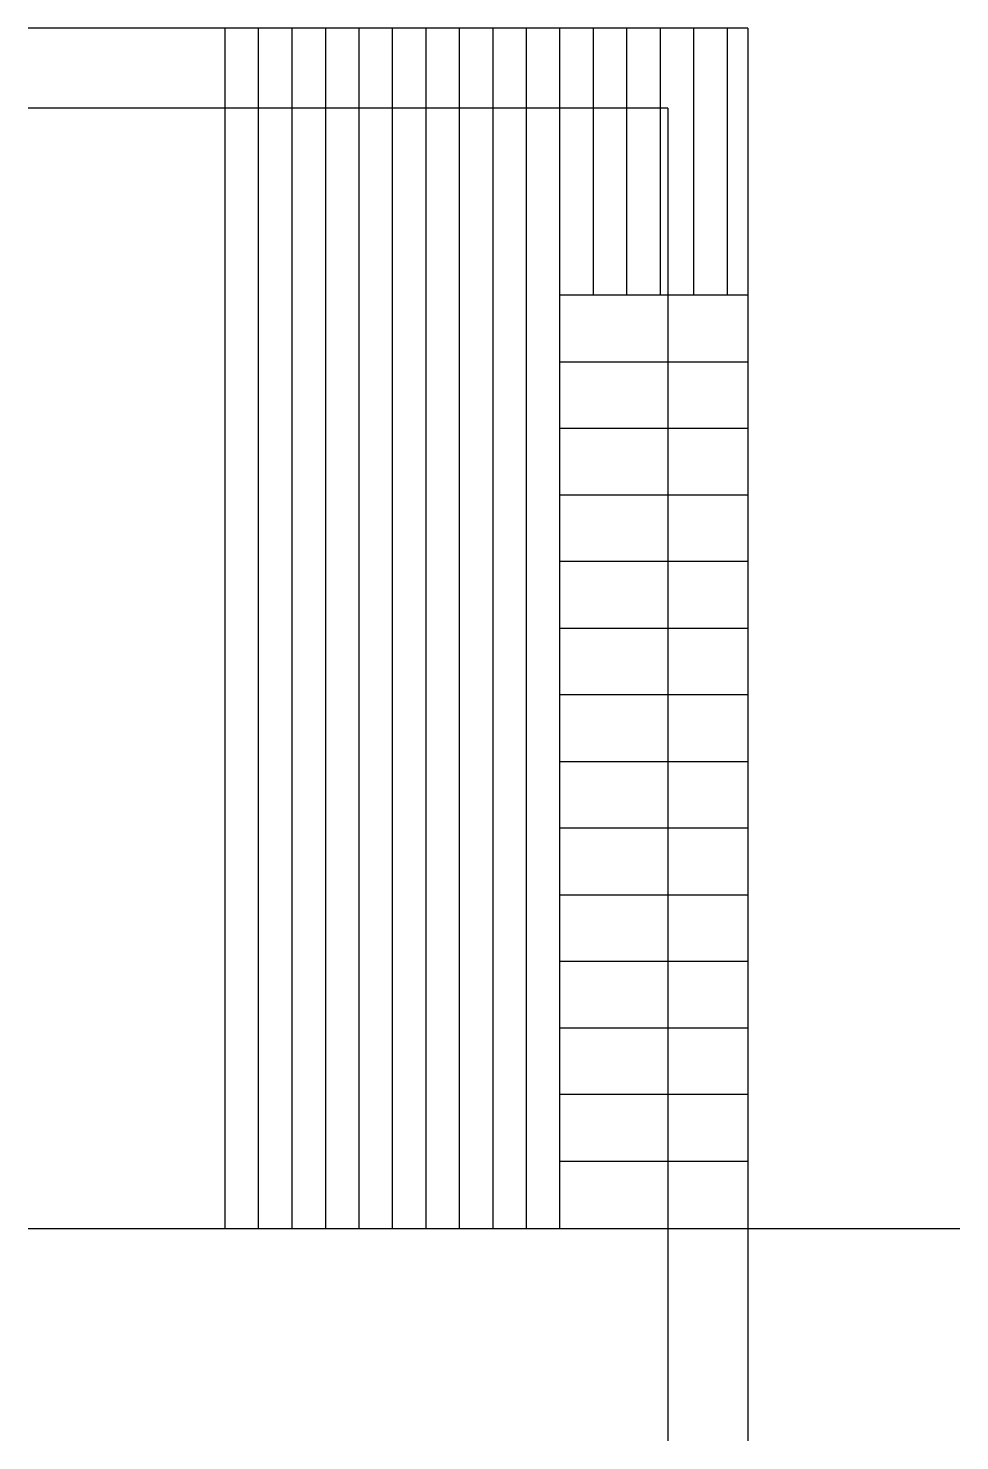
# Model space of a CAD drawing. Extents: x -3819.2 to -3810.7, y 10024.2 to 10037.
import ezdxf

# ---------------------------------------------------------------- set-up
doc = ezdxf.new("R2010")
doc.units = 0
for name, color, linetype in [("_U'XC_BEARING_WALL'_", 7, 'CONTINUOUS'), ("_U'XC_BLUE_GIRDER'_", 7, 'CONTINUOUS'), ("_U'XC_JACK_TRUSSES'_", 7, 'CONTINUOUS'), ("_U'XC_LVL_BLIND_FASCIA'_", 7, 'CONTINUOUS'), ("_U'XC_REGULAR_TRUSSES'_", 7, 'CONTINUOUS'), ("_U'XC_SOUTH_FACADE'_", 7, 'CONTINUOUS')]:
    doc.layers.add(name, color=color, linetype=linetype)

msp = doc.modelspace()

# ---------------------------------------------------------------- linework, layer by layer
at = {"layer": "_U'XC_BEARING_WALL'_"}
for p, q in [((-3813.374, 10036.317), (-3819.196, 10036.317)), ((-3813.374, 10036.317), (-3813.374, 10024.189)), ((-3819.196, 10026.121), (-3810.715, 10026.121))]:
    msp.add_line(p, q, dxfattribs=at)
at = {"layer": "_U'XC_BLUE_GIRDER'_"}
for p, q in [((-3814.355, 10036.317), (-3814.355, 10037.045)), ((-3814.355, 10026.121), (-3814.355, 10036.317)), ((-3812.646, 10034.616), (-3814.355, 10034.616))]:
    msp.add_line(p, q, dxfattribs=at)
at = {"layer": "_U'XC_JACK_TRUSSES'_"}
for p, q in [((-3814.05, 10034.616), (-3814.05, 10037.045)), ((-3813.745, 10034.616), (-3813.745, 10037.045)), ((-3813.44, 10034.616), (-3813.44, 10037.045)), ((-3813.135, 10034.616), (-3813.135, 10037.045)), ((-3812.831, 10034.616), (-3812.831, 10037.045)), ((-3812.646, 10034.006), (-3814.355, 10034.006)), ((-3812.646, 10033.403), (-3814.355, 10033.403)), ((-3812.646, 10032.794), (-3814.355, 10032.794)), ((-3812.646, 10032.191), (-3814.355, 10032.191)), ((-3812.646, 10031.581), (-3814.355, 10031.581)), ((-3812.646, 10030.978), (-3814.355, 10030.978)), ((-3812.646, 10030.368), (-3814.355, 10030.368)), ((-3812.646, 10029.765), (-3814.355, 10029.765)), ((-3812.646, 10029.156), (-3814.355, 10029.156)), ((-3812.646, 10028.552), (-3814.355, 10028.552)), ((-3812.646, 10027.943), (-3814.355, 10027.943)), ((-3812.646, 10027.34), (-3814.355, 10027.34)), ((-3812.646, 10026.73), (-3814.355, 10026.73))]:
    msp.add_line(p, q, dxfattribs=at)
at = {"layer": "_U'XC_LVL_BLIND_FASCIA'_"}
msp.add_line((-3812.646, 10037.045), (-3819.196, 10037.045), dxfattribs=at)
at = {"layer": "_U'XC_REGULAR_TRUSSES'_"}
for p, q in [((-3817.403, 10036.317), (-3817.403, 10037.045)), ((-3817.098, 10036.317), (-3817.098, 10037.045)), ((-3816.793, 10036.317), (-3816.793, 10037.045)), ((-3816.488, 10036.317), (-3816.488, 10037.045)), ((-3816.183, 10036.317), (-3816.183, 10037.045)), ((-3815.879, 10036.317), (-3815.879, 10037.045)), ((-3815.574, 10036.317), (-3815.574, 10037.045)), ((-3815.269, 10036.317), (-3815.269, 10037.045)), ((-3814.964, 10036.317), (-3814.964, 10037.045)), ((-3814.659, 10036.317), (-3814.659, 10037.045)), ((-3817.403, 10026.121), (-3817.403, 10036.317)), ((-3817.098, 10026.121), (-3817.098, 10036.317)), ((-3816.793, 10026.121), (-3816.793, 10036.317)), ((-3816.488, 10026.121), (-3816.488, 10036.317)), ((-3816.183, 10026.121), (-3816.183, 10036.317)), ((-3815.879, 10026.121), (-3815.879, 10036.317)), ((-3815.574, 10026.121), (-3815.574, 10036.317)), ((-3815.269, 10026.121), (-3815.269, 10036.317)), ((-3814.964, 10026.121), (-3814.964, 10036.317)), ((-3814.659, 10026.121), (-3814.659, 10036.317))]:
    msp.add_line(p, q, dxfattribs=at)
at = {"layer": "_U'XC_SOUTH_FACADE'_"}
msp.add_line((-3812.646, 10037.045), (-3812.646, 10024.189), dxfattribs=at)

doc.saveas('drawing.dxf')
